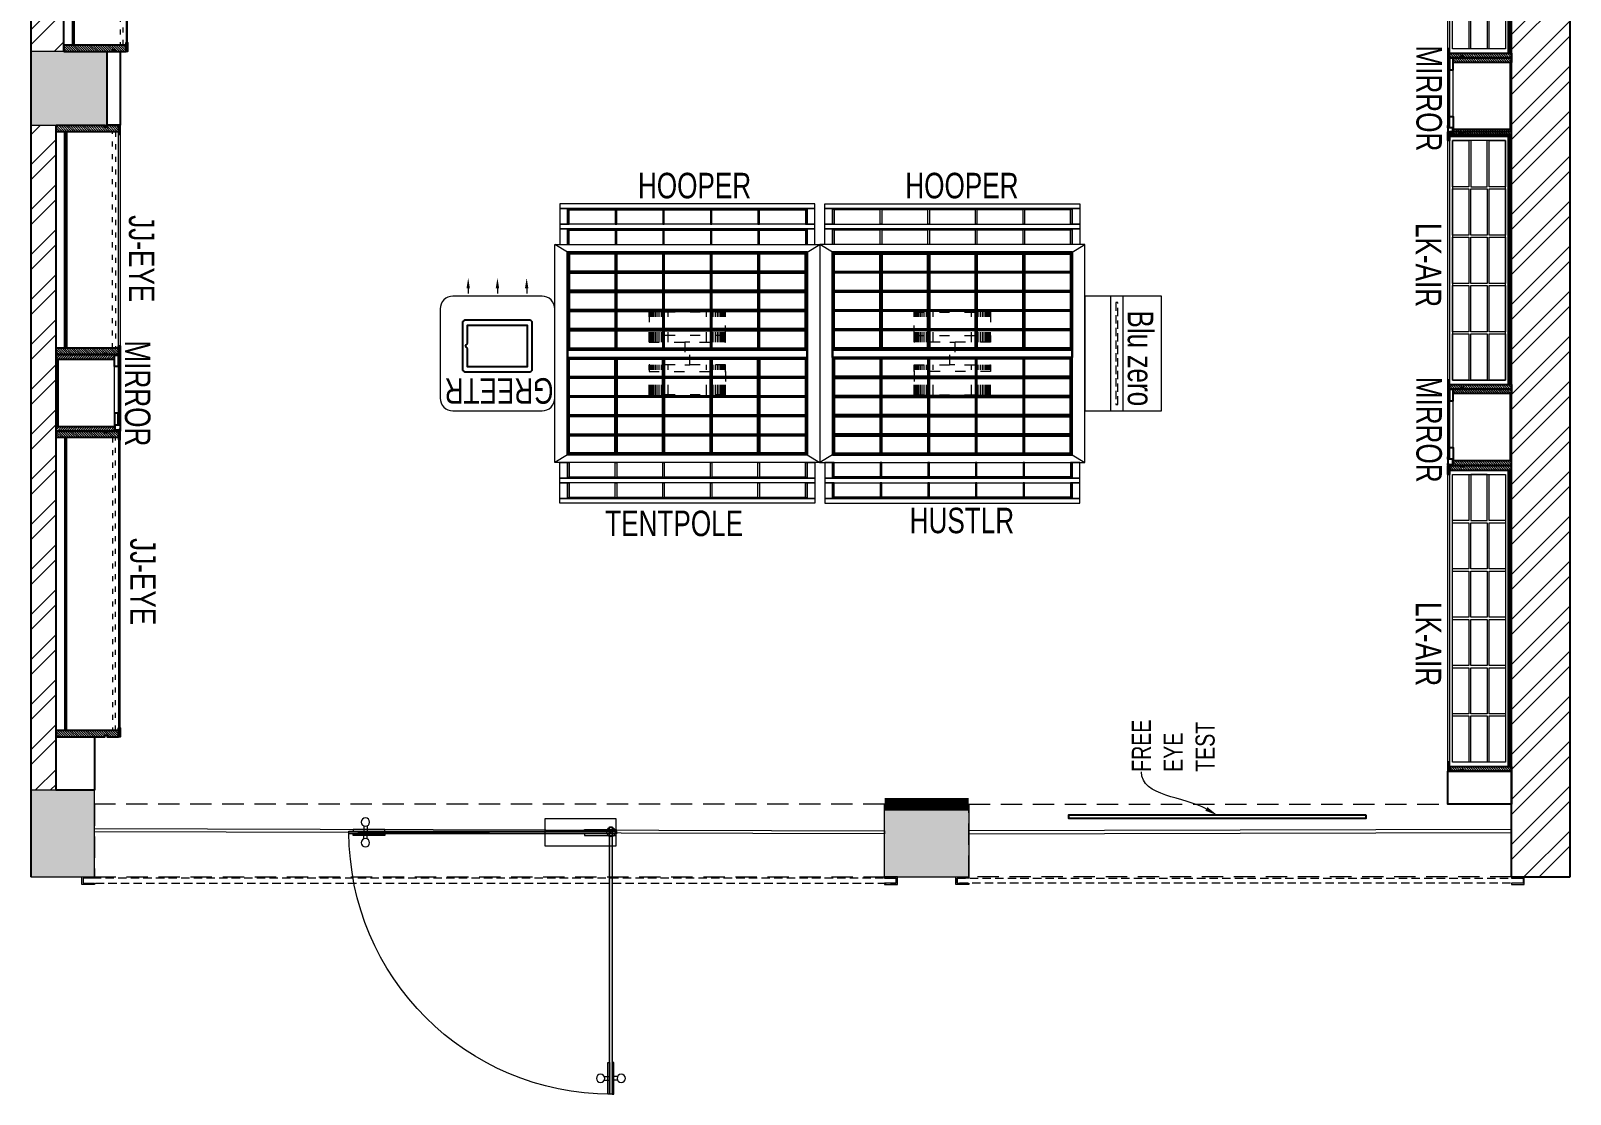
# Model space of a CAD drawing. Header units: feet. Extents: x 9622433 to 9628480, y -5942339 to -5927921.
# Drawn here: x 9622440 to 9628480, y -5942339 to -5938165 of the extents above; entities that cross this region are included whole.
import ezdxf
from ezdxf import colors
from ezdxf.entities.mleader import LeaderData, LeaderLine
from ezdxf.math import Vec2, Vec3

# ---------------------------------------------------------------- set-up
doc = ezdxf.new("R2010")
doc.units = ezdxf.units.FT
doc.header["$LTSCALE"] = 33
doc.header["$MEASUREMENT"] = 0
for name, pattern in [('ACAD_ISO03W100', [30, 12, -18]), ('D10_DASHED', [0.75, 0.5, -0.25]), ('HIDDEN', [9.525, 6.35, -3.175]), ('HIDDENX2', [0.75, 0.5, -0.25])]:
    doc.linetypes.add(name, pattern=pattern)
for name, color, linetype, lineweight in [('A-COL', 243, 'Continuous', 9), ('A-Glazing', 4, 'Continuous', 20), ('A-shutter', 8, 'Continuous', 18), ('beam', 90, 'Continuous', 9), ('column hatch', 5, 'Continuous', 0), ('Glazing', 141, 'Continuous', 15), ('LENS-DIM', 252, 'Continuous', 5), ('LENS-FURNITURE', 13, 'Continuous', 9), ('LENS-PARTITION', 21, 'Continuous', 25), ('LENS-TEXT', 31, 'Continuous', 5), ('LENS_TEXT', 31, 'Continuous', 5), ('LK-FF&E FLOOR', 1, 'Continuous', 9), ('LK-FF&E WALL', 1, 'Continuous', 9), ('LK-MIRROR', 133, 'Continuous', 13), ('LN-ELEVATION-1', 81, 'Continuous', 25), ('LN-ELEVATION-2', 103, 'Continuous', 20), ('LN-ELEVATION-3', 125, 'Continuous', 18), ('LN-ELEVATION-4', 145, 'Continuous', 13), ('LN-ELEVATION-5', 167, 'Continuous', 5), ('LN-HATCH', 251, 'Continuous', 0), ('PLANO-TXT', 252, 'Continuous', 5), ('rolling shutter', 1, 'Continuous', 5)]:
    doc.layers.add(name, color=color, linetype=linetype, lineweight=lineweight)
doc.layers.add('A-WALL', color=1, linetype='Continuous')
doc.styles.add('LK TXT', font='GILC____.TTF', dxfattribs={"height": 100})
doc.styles.get("Standard").update_dxf_attribs({"font": 'GILC____.TTF'})
pattern_1 = [(225, (-9380682.82, 5277022.06), (88.2999593, -88.2999593), []), (225, (-9380741.69, 5277022.06), (88.2999593, -88.2999593), [])]
pattern_2 = [(45, (7858558.917, 3503823.203), (-4.4901280605, 4.4901280605), [])]
pattern_3 = [(45, (7858054.0837, 3504049.203), (-4.4901280605, 4.4901280605), [])]
pattern_4 = [(45, (4208834.247, 1706614.74), (-4.4901280605, 4.4901280605), [])]
pattern_5 = [(45, (4209134.247, 1706614.74), (-4.4901280605, 4.4901280605), [])]

# ---------------------------------------------------------------- blocks, each defined once
blk = doc.blocks.new('*U49')
at = {"layer": 'A-shutter', "color": 5, "ltscale": 10}
for points in [[(41038450.5, -1561539.2), (41038450.5, -1561544.2), (41038405.5, -1561544.2), (41038405.5, -1561564.2), (41038450.5, -1561564.2), (41038450.5, -1561569.2), (41038400.5, -1561569.2), (41038400.5, -1561539.2)], [(41041550.5, -1561539.2), (41041550.5, -1561544.2), (41041595.5, -1561544.2), (41041595.5, -1561564.2), (41041550.5, -1561564.2), (41041550.5, -1561569.2), (41041600.5, -1561569.2), (41041600.5, -1561539.2)]]:
    blk.add_lwpolyline(points, close=True, dxfattribs=at)
at = {"layer": 'A-shutter', "color": 5, "linetype": 'HIDDENX2', "ltscale": 2}
blk.add_lwpolyline([(41038405.5, -1561544.2), (41038405.5, -1561564.2), (41041595.5, -1561564.2), (41041595.5, -1561544.2)], close=True, dxfattribs=at)
blk = doc.blocks.new('*U50')
at = {"layer": 'A-shutter', "color": 5, "ltscale": 10}
for points in [[(41039420.5, -1561539.2), (41039420.5, -1561544.2), (41039375.5, -1561544.2), (41039375.5, -1561564.2), (41039420.5, -1561564.2), (41039420.5, -1561569.2), (41039370.5, -1561569.2), (41039370.5, -1561539.2)], [(41041550.5, -1561539.2), (41041550.5, -1561544.2), (41041595.5, -1561544.2), (41041595.5, -1561564.2), (41041550.5, -1561564.2), (41041550.5, -1561569.2), (41041600.5, -1561569.2), (41041600.5, -1561539.2)]]:
    blk.add_lwpolyline(points, close=True, dxfattribs=at)
at = {"layer": 'A-shutter', "color": 5, "linetype": 'HIDDENX2', "ltscale": 2}
blk.add_lwpolyline([(41039375.5, -1561544.2), (41039375.5, -1561564.2), (41041595.5, -1561564.2), (41041595.5, -1561544.2)], close=True, dxfattribs=at)
blk = doc.blocks.new('A$Cbfece080')
at = {"layer": 'column hatch'}
h = blk.add_hatch(color=8, dxfattribs=at)
h.dxf.hatch_style = 1
h.paths.add_polyline_path([(-1581.3, 928.5), (-1861.3, 928.5), (-1861.3, 588.5), (-1681.3, 588.5), (-1581.3, 588.5)])
h.paths.add_polyline_path([(2118.7, 1718.5), (1908.7, 1718.5), (1908.7, 1343.5), (2118.7, 1343.5)])
h.paths.add_polyline_path([(2118.7, -3026.5), (1788.7, -3026.5), (1788.7, -3316.5), (2118.7, -3316.5)])
h.paths.add_polyline_path([(-1531.3, -3791.5), (-1861.3, -3791.5), (-1861.3, -4081.5), (-1531.3, -4081.5)])
h.paths.add_polyline_path([(-3641.3, -4031.5), (-3921.3, -4031.5), (-3921.3, -4281.5), (-3641.3, -4281.5)])
h.paths.add_polyline_path([(-384.9, -8080.2), (-665.8, -8080.2), (-665.8, -8305.1), (-384.9, -8305.1)])
h.paths.add_polyline_path([(-3621.3, -8606.5), (-3921.3, -8606.5), (-3921.3, -8896.5), (-3621.3, -8896.5)])
h.paths.add_polyline_path([(-3671.3, -11506.5), (-3921.3, -11506.5), (-3921.3, -11846.5), (-3671.3, -11846.5)])
h = blk.add_hatch(color=8, dxfattribs=at)
h.dxf.hatch_style = 1
h.paths.add_polyline_path([(-241.3, -11561.5), (-571.3, -11561.5), (-571.3, -11846.5), (-241.3, -11846.5)])
at = {"layer": 'LN-HATCH'}
h = blk.add_hatch(dxfattribs=at)
h.set_pattern_fill('ANSI32', color=256, scale=333, angle=180)
h.set_pattern_definition(pattern_1)
h.paths.add_polyline_path([(2118.7, -3316.5), (1988.7, -3316.5), (1988.7, -7616.5), (1888.7, -7616.5), (1888.7, -11846.5), (2118.7, -11846.5)])
h.paths.add_polyline_path([(-3791.3, -4281.5), (-3921.3, -4281.5), (-3921.3, -8606.5), (-3791.3, -8606.5)])
h.paths.add_polyline_path([(-1811.3, -4081.5), (-1861.3, -4081.5), (-1861.3, -4031.5), (-3641.3, -4031.5), (-3641.3, -4181.5), (-1811.3, -4181.5)])
h.paths.add_polyline_path([(2118.7, 1343.5), (1988.7, 1343.5), (1988.7, -3026.5), (2118.7, -3026.5)])
h = blk.add_hatch(dxfattribs=at)
h.set_pattern_fill('ANSI32', color=256, scale=333, angle=180)
h.set_pattern_definition(pattern_1)
h.paths.add_polyline_path([(-3821.3, -8896.5), (-3921.3, -8896.5), (-3921.3, -11506.5), (-3821.3, -11506.5)])
at = {"layer": 'A-COL'}
for p, q in [((-3621.3, -8606.5), (-3921.3, -8606.5)), ((-3921.3, -8896.5), (-3921.3, -8606.5)), ((-3621.3, -8896.5), (-3621.3, -8606.5)), ((-3921.3, -8896.5), (-3621.3, -8896.5)), ((-3671.3, -11506.5), (-3921.3, -11506.5)), ((-3921.3, -11846.5), (-3921.3, -11506.5)), ((-3671.3, -11846.5), (-3671.3, -11506.5)), ((-571.3, -11846.5), (-571.3, -11561.5)), ((-571.3, -11561.5), (-241.3, -11561.5)), ((-241.3, -11561.5), (-241.3, -11846.5)), ((-3921.3, -11846.5), (-3671.3, -11846.5)), ((-571.3, -11846.5), (-241.3, -11846.5))]:
    blk.add_line(p, q, dxfattribs=at)
at = {"layer": 'A-Glazing'}
for points in [[(-3671.3, -11657), (-571.3, -11665.5), (-571.3, -11677.5), (-3671.3, -11669)], [(1888.7, -11659.7), (-241.3, -11665.5), (-241.3, -11677.5), (1888.7, -11671.7)]]:
    blk.add_lwpolyline(points, close=True, dxfattribs=at)
at = {"layer": 'A-WALL'}
for p, q in [((2118.7, -11846.5), (2118.7, 1718.5)), ((-3921.3, -4031.5), (-3921.3, -11846.5)), ((-3791.3, -8606.5), (-3791.3, -4281.5)), ((1888.7, -11846.5), (1888.7, -7616.5)), ((-3821.3, -11506.5), (-3821.3, -8896.5)), ((1888.7, -11846.5), (2118.7, -11846.5))]:
    blk.add_line(p, q, dxfattribs=at)
at = {"layer": 'beam', "linetype": 'HIDDEN', "ltscale": 0.4}
for points in [[(-571.3, -11561.5), (-3671.3, -11561.5), (-3671.3, -11846.5), (-571.3, -11846.5)], [(-241.3, -11561.5), (1888.7, -11561.5), (1888.7, -11846.5), (-241.3, -11846.5)]]:
    blk.add_lwpolyline(points, close=True, dxfattribs=at)
at = {"layer": 'rolling shutter'}
blk.add_blockref('*U49', (-41042121.7, 1549692.7), dxfattribs=at)
at = {"layer": 'rolling shutter', "xscale": -1}
blk.add_blockref('*U50', (41041309.2, 1549692.7), dxfattribs=at)
blk = doc.blocks.new('ffgd')
at = {"layer": 'LN-ELEVATION-4', "linetype": 'ACAD_ISO03W100', "ltscale": 0.1}
blk.add_lwpolyline([(0, 47.3), (0, -41.5), (-20, -41.5), (-20, 47.3)], close=True, dxfattribs=at)
at = {"layer": 'LN-ELEVATION-5', "linetype": 'ACAD_ISO03W100', "ltscale": 0.1}
for p, q in [((-159.9, 165.7), (-159.9, 47.3)), ((-159.7, 165.7), (-159.7, 47.3)), ((-159.4, 165.7), (-159.4, 47.3)), ((-159, 165.7), (-159, 47.3)), ((-158.5, 165.7), (-158.5, 47.3)), ((-157.9, 165.7), (-157.9, 47.3)), ((-157.1, 165.7), (-157.1, 47.3)), ((-156.1, 165.7), (-156.1, 47.3)), ((-154.1, 165.7), (-154.1, 47.3)), ((-151.1, 165.7), (-151.1, 47.3)), ((-146.1, 165.7), (-146.1, 47.3)), ((-141.1, 165.7), (-141.1, 47.3)), ((-135.1, 165.7), (-135.1, 47.3)), ((-128.1, 165.7), (-128.1, 47.3)), ((-120.1, 165.7), (-120.1, 47.3)), ((-111.1, 165.7), (-111.1, 47.3)), ((-102.1, 165.7), (-102.1, 47.3)), ((-85, 165.7), (-85, 47.3)), ((65, 165.7), (65, 47.3)), ((82.1, 165.7), (82.1, 47.3)), ((91.1, 165.7), (91.1, 47.3)), ((100.1, 165.7), (100.1, 47.3)), ((108.1, 165.7), (108.1, 47.3)), ((115.1, 165.7), (115.1, 47.3)), ((121.1, 165.7), (121.1, 47.3)), ((126.1, 165.7), (126.1, 47.3)), ((131.1, 165.7), (131.1, 47.3)), ((134.1, 165.7), (134.1, 47.3)), ((136.1, 165.7), (136.1, 47.3)), ((137.1, 165.7), (137.1, 47.3)), ((137.9, 165.7), (137.9, 47.3)), ((138.5, 165.7), (138.5, 47.3)), ((139, 165.7), (139, 47.3)), ((139.4, 165.7), (139.4, 47.3)), ((139.7, 165.7), (139.7, 47.3)), ((139.9, 165.7), (139.9, 47.3)), ((-159.9, -41.5), (-159.9, -159.9)), ((-159.7, -41.5), (-159.7, -159.9)), ((-159.4, -41.5), (-159.4, -159.9)), ((-159, -41.5), (-159, -159.9)), ((-158.5, -41.5), (-158.5, -159.9)), ((-157.9, -41.5), (-157.9, -159.9)), ((-157.1, -41.5), (-157.1, -159.9)), ((-156.1, -41.5), (-156.1, -159.9)), ((-154.1, -41.5), (-154.1, -159.9)), ((-151.1, -41.5), (-151.1, -159.9)), ((-146.1, -41.5), (-146.1, -159.9)), ((-141.1, -41.5), (-141.1, -159.9)), ((-135.1, -41.5), (-135.1, -159.9)), ((-128.1, -41.5), (-128.1, -159.9)), ((-120.1, -41.5), (-120.1, -159.9)), ((-111.1, -41.5), (-111.1, -159.9)), ((-102.1, -41.5), (-102.1, -159.9)), ((-85, -41.5), (-85, -159.9)), ((65, -41.5), (65, -159.9)), ((82.1, -41.5), (82.1, -159.9)), ((91.1, -41.5), (91.1, -159.9)), ((100.1, -41.5), (100.1, -159.9)), ((108.1, -41.5), (108.1, -159.9)), ((115.1, -41.5), (115.1, -159.9)), ((121.1, -41.5), (121.1, -159.9)), ((126.1, -41.5), (126.1, -159.9)), ((131.1, -41.5), (131.1, -159.9)), ((134.1, -41.5), (134.1, -159.9)), ((136.1, -41.5), (136.1, -159.9)), ((137.1, -41.5), (137.1, -159.9)), ((137.9, -41.5), (137.9, -159.9)), ((138.5, -41.5), (138.5, -159.9)), ((139, -41.5), (139, -159.9)), ((139.4, -41.5), (139.4, -159.9)), ((139.7, -41.5), (139.7, -159.9)), ((139.9, -41.5), (139.9, -159.9))]:
    blk.add_line(p, q, dxfattribs=at)
for points in [[(140, 73), (140, 165.7), (-160, 165.7), (-160, 73)], [(140, -67.1), (140, -159.9), (-160, -159.9), (-160, -67.1)]]:
    blk.add_lwpolyline(points, dxfattribs=at)
for points in [[(140, 73), (140, 47.3), (-160, 47.3), (-160, 73)], [(140, -41.5), (140, -67.1), (-160, -67.1), (-160, -41.5)]]:
    blk.add_lwpolyline(points, close=True, dxfattribs=at)
blk = doc.blocks.new('EURO 1040 x 1175')
at = {"layer": 'LN-ELEVATION-1'}
for points in [[(-470, -327.4), (470, -327.4), (470, 467.6), (-470, 467.6)], [(-470, 85.1), (470, 85.1), (470, 467.6), (-470, 467.6)], [(-283.2, 85.1), (-277.2, 85.1), (-277.2, 467.6), (-283.2, 467.6)], [(-96.4, 85.1), (-90.4, 85.1), (-90.4, 467.6), (-96.4, 467.6)], [(90.4, 85.1), (96.4, 85.1), (96.4, 467.6), (90.4, 467.6)], [(277.2, 85.1), (283.2, 85.1), (283.2, 467.6), (277.2, 467.6)], [(-470, 386.6), (-283.2, 386.6), (-283.2, 392.6), (-470, 392.6)], [(-277.2, 386.6), (-96.4, 386.6), (-96.4, 392.6), (-277.2, 392.6)], [(-90.4, 386.6), (90.4, 386.6), (90.4, 392.6), (-90.4, 392.6)], [(96.4, 386.6), (277.2, 386.6), (277.2, 392.6), (96.4, 392.6)], [(283.2, 386.6), (470, 386.6), (470, 392.6), (283.2, 392.6)], [(-470, 311.2), (-283.2, 311.2), (-283.2, 317.2), (-470, 317.2)], [(-277.2, 311.2), (-96.4, 311.2), (-96.4, 317.2), (-277.2, 317.2)], [(-90.4, 311.2), (90.4, 311.2), (90.4, 317.2), (-90.4, 317.2)], [(96.4, 311.2), (277.2, 311.2), (277.2, 317.2), (96.4, 317.2)], [(283.2, 311.2), (470, 311.2), (470, 317.2), (283.2, 317.2)], [(-470, 235.8), (-283.2, 235.8), (-283.2, 241.8), (-470, 241.8)], [(-277.2, 235.8), (-96.4, 235.8), (-96.4, 241.8), (-277.2, 241.8)], [(-90.4, 235.8), (90.4, 235.8), (90.4, 241.8), (-90.4, 241.8)], [(96.4, 235.8), (277.2, 235.8), (277.2, 241.8), (96.4, 241.8)], [(283.2, 235.8), (470, 235.8), (470, 241.8), (283.2, 241.8)], [(-470, 160.4), (-283.2, 160.4), (-283.2, 166.4), (-470, 166.4)], [(-277.2, 160.4), (-96.4, 160.4), (-96.4, 166.4), (-277.2, 166.4)], [(-90.4, 160.4), (90.4, 160.4), (90.4, 166.4), (-90.4, 166.4)], [(96.4, 160.4), (277.2, 160.4), (277.2, 166.4), (96.4, 166.4)], [(283.2, 160.4), (470, 160.4), (470, 166.4), (283.2, 166.4)], [(-470, 85.1), (470, 85.1), (470, 55.1), (-470, 55.1)], [(-470, 55.1), (470, 55.1), (470, -327.4), (-470, -327.4)], [(-283.2, 55.1), (-277.2, 55.1), (-277.2, -327.4), (-283.2, -327.4)], [(-96.4, 55.1), (-90.4, 55.1), (-90.4, -327.4), (-96.4, -327.4)], [(90.4, 55.1), (96.4, 55.1), (96.4, -327.4), (90.4, -327.4)], [(277.2, 55.1), (283.2, 55.1), (283.2, -327.4), (277.2, -327.4)], [(-470, -20.3), (-283.2, -20.3), (-283.2, -26.3), (-470, -26.3)], [(-277.2, -20.3), (-96.4, -20.3), (-96.4, -26.3), (-277.2, -26.3)], [(-90.4, -20.3), (90.4, -20.3), (90.4, -26.3), (-90.4, -26.3)], [(96.4, -20.3), (277.2, -20.3), (277.2, -26.3), (96.4, -26.3)], [(283.2, -20.3), (470, -20.3), (470, -26.3), (283.2, -26.3)], [(-470, -95.7), (-283.2, -95.7), (-283.2, -101.7), (-470, -101.7)], [(-277.2, -95.7), (-96.4, -95.7), (-96.4, -101.7), (-277.2, -101.7)], [(-90.4, -95.7), (90.4, -95.7), (90.4, -101.7), (-90.4, -101.7)], [(96.4, -95.7), (277.2, -95.7), (277.2, -101.7), (96.4, -101.7)], [(283.2, -95.7), (470, -95.7), (470, -101.7), (283.2, -101.7)], [(-470, -171.1), (-283.2, -171.1), (-283.2, -177.1), (-470, -177.1)], [(-277.2, -171.1), (-96.4, -171.1), (-96.4, -177.1), (-277.2, -177.1)], [(-90.4, -171.1), (90.4, -171.1), (90.4, -177.1), (-90.4, -177.1)], [(96.4, -171.1), (277.2, -171.1), (277.2, -177.1), (96.4, -177.1)], [(283.2, -171.1), (470, -171.1), (470, -177.1), (283.2, -177.1)], [(-470, -246.4), (-283.2, -246.4), (-283.2, -252.4), (-470, -252.4)], [(-277.2, -246.4), (-96.4, -246.4), (-96.4, -252.4), (-277.2, -252.4)], [(-90.4, -246.4), (90.4, -246.4), (90.4, -252.4), (-90.4, -252.4)], [(96.4, -246.4), (277.2, -246.4), (277.2, -252.4), (96.4, -252.4)], [(283.2, -246.4), (470, -246.4), (470, -252.4), (283.2, -252.4)]]:
    blk.add_lwpolyline(points, close=True, dxfattribs=at)
for points in [[(-283.2, 461.6), (-464, 461.6), (-464, 317.2)], [(-96.4, 461.6), (-277.2, 461.6)], [(90.4, 461.6), (-90.4, 461.6)], [(277.2, 461.6), (96.4, 461.6)], [(464, 317.2), (464, 461.6), (283.2, 461.6)], [(-464, 311.2), (-464, 241.8)], [(464, 241.8), (464, 311.2)], [(-464, 235.8), (-464, 166.4)], [(464, 166.4), (464, 235.8)], [(-464, 160.4), (-464, 91.1), (-283.2, 91.1)], [(283.2, 91.1), (464, 91.1), (464, 160.4)], [(-277.2, 91.1), (-96.4, 91.1)], [(-90.4, 91.1), (90.4, 91.1)], [(96.4, 91.1), (277.2, 91.1)], [(-464, -20.3), (-464, 49.1), (-283.2, 49.1)], [(-277.2, 49.1), (-96.4, 49.1)], [(-90.4, 49.1), (90.4, 49.1)], [(96.4, 49.1), (277.2, 49.1)], [(283.2, 49.1), (464, 49.1), (464, -20.3)], [(-464, -95.7), (-464, -26.3)], [(464, -26.3), (464, -95.7)], [(-464, -171.1), (-464, -101.7)], [(464, -101.7), (464, -171.1)], [(-283.2, -321.4), (-464, -321.4), (-464, -177.1)], [(464, -177.1), (464, -321.4), (283.2, -321.4)], [(-96.4, -321.4), (-277.2, -321.4)], [(90.4, -321.4), (-90.4, -321.4)], [(277.2, -321.4), (96.4, -321.4)]]:
    blk.add_lwpolyline(points, dxfattribs=at)
at = {"layer": 'LN-ELEVATION-2'}
blk.add_lwpolyline([(-520, -357.4), (520, -357.4), (520, 497.6), (-520, 497.6)], close=True, dxfattribs=at)
for points in [[(-470, 467.6), (-520, 497.6)], [(470, 467.6), (520, 497.6)], [(-470, -327.4), (-520, -357.4)], [(470, -327.4), (520, -357.4)]]:
    blk.add_lwpolyline(points, dxfattribs=at)
at = {"layer": 'LN-ELEVATION-3'}
for points in [[(-500, 559.6), (500, 559.6), (500, 577.6), (-500, 577.6)], [(-500, 497.6), (-470, 497.6), (-470, 559.6), (-500, 559.6)], [(470, 497.6), (500, 497.6), (500, 559.6), (470, 559.6)], [(-500, -357.4), (-470, -357.4), (-470, -419.4), (-500, -419.4)], [(470, -357.4), (500, -357.4), (500, -419.4), (470, -419.4)], [(-500, -419.4), (500, -419.4), (500, -437.4), (-500, -437.4)]]:
    blk.add_lwpolyline(points, close=True, dxfattribs=at)
at = {"layer": 'LN-ELEVATION-4'}
for points in [[(-500, 639.6), (500, 639.6), (500, 657.6), (-500, 657.6)], [(-500, 577.6), (-470, 577.6), (-470, 639.6), (-500, 639.6)], [(470, 577.6), (500, 577.6), (500, 639.6), (470, 639.6)], [(-470, 497.6), (-464, 497.6), (-464, 559.6), (-470, 559.6)], [(-464, 553.6), (-283.2, 553.6), (-283.2, 559.6), (-464, 559.6)], [(-283.2, 497.6), (-277.2, 497.6), (-277.2, 559.6), (-283.2, 559.6)], [(-277.2, 553.6), (-96.4, 553.6), (-96.4, 559.6), (-277.2, 559.6)], [(-96.4, 497.6), (-90.4, 497.6), (-90.4, 559.6), (-96.4, 559.6)], [(-90.4, 553.6), (90.4, 553.6), (90.4, 559.6), (-90.4, 559.6)], [(90.4, 497.6), (96.4, 497.6), (96.4, 559.6), (90.4, 559.6)], [(96.4, 553.6), (277.2, 553.6), (277.2, 559.6), (96.4, 559.6)], [(277.2, 497.6), (283.2, 497.6), (283.2, 559.6), (277.2, 559.6)], [(283.2, 553.6), (464, 553.6), (464, 559.6), (283.2, 559.6)], [(464, 497.6), (470, 497.6), (470, 559.6), (464, 559.6)], [(-470, -357.4), (-464, -357.4), (-464, -419.4), (-470, -419.4)], [(-283.2, -357.4), (-277.2, -357.4), (-277.2, -419.4), (-283.2, -419.4)], [(-96.4, -357.4), (-90.4, -357.4), (-90.4, -419.4), (-96.4, -419.4)], [(90.4, -357.4), (96.4, -357.4), (96.4, -419.4), (90.4, -419.4)], [(277.2, -357.4), (283.2, -357.4), (283.2, -419.4), (277.2, -419.4)], [(464, -357.4), (470, -357.4), (470, -419.4), (464, -419.4)], [(-464, -413.4), (-283.2, -413.4), (-283.2, -419.4), (-464, -419.4)], [(-277.2, -413.4), (-96.4, -413.4), (-96.4, -419.4), (-277.2, -419.4)], [(-90.4, -413.4), (90.4, -413.4), (90.4, -419.4), (-90.4, -419.4)], [(96.4, -413.4), (277.2, -413.4), (277.2, -419.4), (96.4, -419.4)], [(283.2, -413.4), (464, -413.4), (464, -419.4), (283.2, -419.4)], [(-500, -437.4), (-470, -437.4), (-470, -499.4), (-500, -499.4)], [(470, -437.4), (500, -437.4), (500, -499.4), (470, -499.4)], [(-500, -499.4), (500, -499.4), (500, -517.4), (-500, -517.4)]]:
    blk.add_lwpolyline(points, close=True, dxfattribs=at)
at = {"layer": 'LN-ELEVATION-5'}
for points in [[(-470, 577.6), (-464, 577.6), (-464, 639.6), (-470, 639.6)], [(-464, 633.6), (-283.2, 633.6), (-283.2, 639.6), (-464, 639.6)], [(-283.2, 577.6), (-277.2, 577.6), (-277.2, 639.6), (-283.2, 639.6)], [(-277.2, 633.6), (-96.4, 633.6), (-96.4, 639.6), (-277.2, 639.6)], [(-96.4, 577.6), (-90.4, 577.6), (-90.4, 639.6), (-96.4, 639.6)], [(-90.4, 633.6), (90.4, 633.6), (90.4, 639.6), (-90.4, 639.6)], [(90.4, 577.6), (96.4, 577.6), (96.4, 639.6), (90.4, 639.6)], [(96.4, 633.6), (277.2, 633.6), (277.2, 639.6), (96.4, 639.6)], [(277.2, 577.6), (283.2, 577.6), (283.2, 639.6), (277.2, 639.6)], [(283.2, 633.6), (464, 633.6), (464, 639.6), (283.2, 639.6)], [(464, 577.6), (470, 577.6), (470, 639.6), (464, 639.6)], [(-470, -437.4), (-464, -437.4), (-464, -499.4), (-470, -499.4)], [(-283.2, -437.4), (-277.2, -437.4), (-277.2, -499.4), (-283.2, -499.4)], [(-96.4, -437.4), (-90.4, -437.4), (-90.4, -499.4), (-96.4, -499.4)], [(90.4, -437.4), (96.4, -437.4), (96.4, -499.4), (90.4, -499.4)], [(277.2, -437.4), (283.2, -437.4), (283.2, -499.4), (277.2, -499.4)], [(464, -437.4), (470, -437.4), (470, -499.4), (464, -499.4)], [(-464, -493.4), (-283.2, -493.4), (-283.2, -499.4), (-464, -499.4)], [(-277.2, -493.4), (-96.4, -493.4), (-96.4, -499.4), (-277.2, -499.4)], [(-90.4, -493.4), (90.4, -493.4), (90.4, -499.4), (-90.4, -499.4)], [(96.4, -493.4), (277.2, -493.4), (277.2, -499.4), (96.4, -499.4)], [(283.2, -493.4), (464, -493.4), (464, -499.4), (283.2, -499.4)]]:
    blk.add_lwpolyline(points, close=True, dxfattribs=at)
at = {"layer": 'LENS-DIM'}
blk.add_blockref('ffgd', (10, 67.1), dxfattribs=at)
blk = doc.blocks.new('GREETR 450x450')
at = {"layer": 'LN-ELEVATION-1', "linetype": 'ByBlock', "lineweight": -2}
for p, q in [((481.3, 339.7), (461, 339.7)), ((481.3, 225), (461, 225)), ((481.3, 110.3), (461, 110.3))]:
    blk.add_line(p, q, dxfattribs=at)
at = {"layer": 'LN-ELEVATION-1'}
for points in [[(355.5, 98.3), (355.5, 352.3, 0.414214), (345.5, 362.3), (163.5, 362.3, 0.414214), (153.5, 352.3), (153.5, 98.3, 0.414214), (163.5, 88.3), (345.5, 88.3, 0.414214)], [(264, 342.8), (336.5, 342.8), (336.5, 107.8), (172.5, 107.8), (172.5, 342.8), (245, 342.8, 0.327538), (246.9, 344.2, -0.733799), (262.1, 344.2, 0.327538)]]:
    blk.add_lwpolyline(points, format="xyb", close=True, dxfattribs=at)
at = {"layer": 'LN-ELEVATION-1', "linetype": 'ByBlock', "lineweight": -2}
for points in [[(481.3, 346.4), (481.3, 333.1), (521.3, 339.7)], [(481.3, 231.7), (481.3, 218.3), (521.3, 225)], [(481.3, 116.9), (481.3, 103.6), (521.3, 110.3)]]:
    blk.add_solid(points, dxfattribs=at)
at = {"layer": 'LN-ELEVATION-2'}
blk.add_lwpolyline([(50, 0), (400, 0, 0.414214), (450, 50), (450, 400, 0.414214), (400, 450), (50, 450, 0.414214), (0, 400), (0, 50, 0.414214)], format="xyb", close=True, dxfattribs=at)
at = {"layer": 'LENS-TEXT', "color": 0, "linetype": 'Continuous', "ltscale": 3, "insert": (78.9, 218.7), "char_height": 100, "attachment_point": 5, "rotation": 90, "style": 'LK TXT'}
blk.add_mtext_dynamic_manual_height_columns('GREETR', width=353.056, gutter_width=0.5, heights=[0], dxfattribs=at)
blk = doc.blocks.new('BLUE ZERO')
at = {"layer": 'LENS-FURNITURE', "ltscale": 0.5}
for points in [[(86206.7, 120883.4), (86206.7, 120433.4), (85906.7, 120433.4), (85906.7, 120883.4)], [(86106.7, 120883.4), (86106.7, 120433.4), (86056.7, 120433.4), (86056.7, 120883.4)]]:
    blk.add_lwpolyline(points, close=True, dxfattribs=at)
at = {"layer": 'LENS-FURNITURE', "linetype": 'D10_DASHED', "ltscale": 2}
blk.add_lwpolyline([(86085.7, 120858.4), (86085.7, 120458.4), (86077.7, 120458.4), (86077.7, 120858.4)], close=True, dxfattribs=at)
blk = doc.blocks.new('Entrance Door')
at = {"layer": 'Glazing', "ltscale": 111}
blk.add_hatch(color=256, dxfattribs=at).paths.add_polyline_path([(18, -34.8), (18, -1235), (30, -1235), (30, -34.8)])
at = {"layer": 'Glazing'}
for p, q in [((30, -54.2), (18, -66.2)), ((1117.8, -31.3), (1117.8, -54.3)), ((1117.8, -89.2), (1117.8, -66.3)), ((1132.8, -31.3), (1132.8, -54.3)), ((1132.8, -89.2), (1132.8, -66.3))]:
    blk.add_line(p, q, dxfattribs=at)
at = {"layer": 'Glazing', "ltscale": 44}
for p, q in [((-4.9, -1156.3), (18, -1156.3)), ((-4.9, -1171.3), (18, -1171.3)), ((52.9, -1156.3), (30, -1156.3)), ((52.9, -1171.3), (30, -1171.3))]:
    blk.add_line(p, q, dxfattribs=at)
at = {"layer": 'Glazing'}
for points in [[(320, -120.5), (0, -120.5), (0, 0), (320, 0)], [(0, -54.2), (142.5, -54.2), (142.5, -46.8), (0, -46.8)], [(0, -66.2), (142.5, -66.2), (142.5, -73.7), (0, -73.7)], [(1180.8, -54.3), (1038.3, -54.3), (1038.3, -46.8), (1180.8, -46.8)], [(1180.8, -66.3), (1038.3, -66.3), (1038.3, -73.8), (1180.8, -73.8)]]:
    blk.add_lwpolyline(points, close=True, dxfattribs=at)
at = {"layer": 'Glazing', "ltscale": 222}
blk.add_lwpolyline([(-1.5, -66.2), (1198.8, -66.2), (1198.8, -54.2), (-1.5, -54.2)], close=True, dxfattribs=at)
at = {"layer": 'Glazing', "ltscale": 111}
blk.add_lwpolyline([(18, -34.8), (18, -1235), (30, -1235), (30, -34.8)], close=True, dxfattribs=at)
at = {"layer": 'Glazing', "ltscale": 44}
for points in [[(18, -1092.5), (18, -1235), (10.5, -1235), (10.5, -1092.5)], [(30, -1092.5), (30, -1235), (37.5, -1235), (37.5, -1092.5)]]:
    blk.add_lwpolyline(points, close=True, dxfattribs=at)
at = {"layer": 'Glazing'}
for centre, radius in [((1125.3, -13.9), 19), ((24, -58.7), 19.8), ((1125.3, -106.6), 19)]:
    blk.add_circle(centre, radius, dxfattribs=at)
at = {"layer": 'Glazing', "ltscale": 44}
for centre in [(-22.4, -1163.8), (70.4, -1163.8)]:
    blk.add_circle(centre, 19, dxfattribs=at)
at = {"layer": 'Glazing', "ltscale": 222}
blk.add_arc((24, -60.2), 1174.8, 270, 359.99955, dxfattribs=at)
blk = doc.blocks.new('JJ SH 1200')
at = {"layer": 'LN-HATCH', "ltscale": 0.5}
h = blk.add_hatch(dxfattribs=at)
h.set_pattern_fill('ANSI31', color=256, scale=2)
h.set_pattern_definition([(45, (4097187.331, 1708800.267), (-4.4901280605, 4.4901280605), [])])
h.paths.add_polyline_path([(792.1, 220), (792.1, 30), (786.1, 30), (786.1, 20), (792.1, 20), (792.1, -24), (767.1, -24), (767.1, 220)])
h.paths.add_polyline_path([(-382.9, 180), (767.1, 180), (767.1, 186), (-382.9, 186)])
h.paths.add_polyline_path([(757.1, -24), (757.1, -30), (792.1, -30), (792.1, -24)])
h.paths.add_polyline_path([(-407.9, 220), (-407.9, 30), (-401.9, 30), (-401.9, 20), (-407.9, 20), (-407.9, -24), (-382.9, -24), (-382.9, 220)])
h.paths.add_polyline_path([(-372.9, -24), (-372.9, -30), (-407.9, -30), (-407.9, -24)])
at = {"layer": 'LN-ELEVATION-1', "ltscale": 0.5}
for points in [[(-407.9, 220), (-407.9, 30), (-401.9, 30), (-401.9, 20), (-407.9, 20), (-407.9, -24), (-382.9, -24), (-382.9, 220)], [(-382.9, 180), (767.1, 180), (767.1, 186), (-382.9, 186)], [(792.1, 220), (792.1, 30), (786.1, 30), (786.1, 20), (792.1, 20), (792.1, -24), (767.1, -24), (767.1, 220)], [(-372.9, -24), (-372.9, -30), (-407.9, -30), (-407.9, -24)], [(757.1, -24), (757.1, -30), (792.1, -30), (792.1, -24)]]:
    blk.add_lwpolyline(points, close=True, dxfattribs=at)
at = {"layer": 'LN-ELEVATION-3', "ltscale": 0.5}
for p, q in [((767.1, 220), (-382.9, 220)), ((757.1, -24), (-372.9, -24)), ((-372.9, -30), (757.1, -30))]:
    blk.add_line(p, q, dxfattribs=at)
at = {"layer": 'LN-ELEVATION-4', "linetype": 'ACAD_ISO03W100', "ltscale": 0.05}
blk.add_lwpolyline([(767.1, 0), (-382.9, 0), (-382.9, -12), (767.1, -12)], close=True, dxfattribs=at)
blk = doc.blocks.new('MIRROR')
at = {"layer": 'LN-HATCH', "ltscale": 0.5}
h = blk.add_hatch(dxfattribs=at)
h.set_pattern_fill('ANSI31', color=256, scale=2)
h.set_pattern_definition([(45, (4060433.7416, 1708720.787), (-4.4901280605, 4.4901280605), [])])
h.paths.add_polyline_path([(212.9, 101.3), (230.9, 101.3), (230.9, -127.7), (212.9, -127.7)])
h.paths.add_polyline_path([(230.9, 95.3), (494.9, 95.3), (494.9, 101.3), (230.9, 101.3)])
h.paths.add_polyline_path([(512.9, 101.3), (494.9, 101.3), (494.9, -127.7), (512.9, -127.7)])
at = {"layer": 'Defpoints'}
blk.add_lwpolyline([(512.9, 101.3), (212.9, 101.3), (212.9, -148.7), (512.9, -148.7)], close=True, dxfattribs=at)
at = {"layer": 'LN-ELEVATION-1'}
for points in [[(212.9, 101.3), (230.9, 101.3), (230.9, -127.7), (212.9, -127.7)], [(230.9, 95.3), (494.9, 95.3), (494.9, 101.3), (230.9, 101.3)], [(512.9, 101.3), (494.9, 101.3), (494.9, -127.7), (512.9, -127.7)], [(259.9, -141.7), (259.9, -127.7), (214.9, -127.7), (214.9, -148.7), (223.9, -148.7), (223.9, -147.2), (216.4, -147.2), (216.4, -141.7)], [(442.9, -141.7), (442.9, -127.7), (487.9, -127.7), (487.9, -148.7), (478.9, -148.7), (478.9, -147.2), (486.4, -147.2), (486.4, -141.7)], [(504.9, -148.7), (504.9, -147.2), (509.4, -147.2), (509.4, -129.2), (487.9, -129.2), (487.9, -127.7), (510.9, -127.7), (510.9, -148.7)]]:
    blk.add_lwpolyline(points, close=True, dxfattribs=at)
at = {"layer": 'LN-ELEVATION-2', "color": 4, "lineweight": 0}
blk.add_lwpolyline([(216.4, -141.7), (486.4, -141.7), (486.4, -147.2), (216.4, -147.2)], close=True, dxfattribs=at)
at = {"layer": 'LN-ELEVATION-2'}
blk.add_lwpolyline([(259.9, -141.7), (442.9, -141.7), (442.9, -127.7), (259.9, -127.7)], close=True, dxfattribs=at)
at = {"layer": 'LN-ELEVATION-4', "ltscale": 0.5}
blk.add_line((478.9, -148.7), (223.9, -148.7), dxfattribs=at)
blk = doc.blocks.new('VC HD 1010')
at = {"layer": 'LN-HATCH', "ltscale": 0.5}
h = blk.add_hatch(dxfattribs=at)
h.set_pattern_fill('ANSI31', color=256, scale=2)
h.set_pattern_definition([(45, (3761554.586, 1795022.936), (-4.490128061, 4.490128061), [])])
h.paths.add_polyline_path([(-505.2, 24), (-505.2, -166), (-499.2, -166), (-499.2, -176), (-505.2, -176), (-505.2, -220), (-487.2, -220), (-487.2, 24)])
h = blk.add_hatch(dxfattribs=at)
h.set_pattern_fill('ANSI31', color=256, scale=2)
h.set_pattern_definition(pattern_2)
h.paths.add_polyline_path([(504.8, 24), (504.8, -166), (498.8, -166), (498.8, -176), (504.8, -176), (504.8, -220), (486.8, -220), (486.8, 24)])
h = blk.add_hatch(dxfattribs=at)
h.set_pattern_fill('ANSI31', color=256, scale=2)
h.set_pattern_definition([(45, (7858741.917, 3503823.203), (-4.4901280605, 4.4901280605), [])])
h.paths.add_polyline_path([(-470.2, -220), (-470.2, -226), (-505.2, -226), (-505.2, -220)])
h = blk.add_hatch(dxfattribs=at)
h.set_pattern_fill('ANSI31', color=256, scale=2)
h.set_pattern_definition(pattern_2)
h.paths.add_polyline_path([(476.8, -220), (476.8, -226), (511.8, -226), (511.8, -220)])
at = {"layer": 'LN-ELEVATION-1', "ltscale": 0.5}
for points in [[(-505.2, 24), (-505.2, -166), (-499.2, -166), (-499.2, -176), (-505.2, -176), (-505.2, -220), (-487.2, -220), (-487.2, 24)], [(486.8, 12), (-487.2, 12), (-487.2, 18), (486.8, 18)], [(504.8, 24), (504.8, -166), (498.8, -166), (498.8, -176), (504.8, -176), (504.8, -220), (486.8, -220), (486.8, 24)], [(-470.2, -220), (-470.2, -226), (-505.2, -226), (-505.2, -220)], [(469.8, -220), (469.8, -226), (504.8, -226), (504.8, -220)]]:
    blk.add_lwpolyline(points, close=True, dxfattribs=at)
at = {"layer": 'LN-ELEVATION-2', "ltscale": 0.5}
blk.add_lwpolyline([(470.2, 0), (-470.2, 0), (-470.2, -208), (470.2, -208)], close=True, dxfattribs=at)
at = {"layer": 'LN-ELEVATION-3', "ltscale": 0.5}
for p, q in [((-487.2, 24), (486.8, 24)), ((-470.2, -220), (469.8, -220)), ((469.8, -226), (-470.2, -226))]:
    blk.add_line(p, q, dxfattribs=at)
for points in [[(-470.2, 0), (-288.5, 0), (-288.5, -64), (-470.2, -64)], [(-280.5, 0), (-98.8, 0), (-98.8, -64), (-280.5, -64)], [(-90.8, 0), (90.8, 0), (90.8, -64), (-90.8, -64)], [(98.8, 0), (280.5, 0), (280.5, -64), (98.8, -64)], [(288.5, 0), (470.2, 0), (470.2, -64), (288.5, -64)], [(-470.2, -136), (-288.5, -136), (-288.5, -72), (-470.2, -72)], [(-280.5, -72), (-98.8, -72), (-98.8, -136), (-280.5, -136)], [(-90.8, -72), (90.8, -72), (90.8, -136), (-90.8, -136)], [(98.8, -72), (280.5, -72), (280.5, -136), (98.8, -136)], [(288.5, -72), (470.2, -72), (470.2, -136), (288.5, -136)], [(-470.2, -144), (-288.5, -144), (-288.5, -208), (-470.2, -208)], [(-280.5, -144), (-98.8, -144), (-98.8, -208), (-280.5, -208)], [(-90.8, -144), (90.8, -144), (90.8, -208), (-90.8, -208)], [(98.8, -144), (280.5, -144), (280.5, -208), (98.8, -208)], [(288.5, -144), (470.2, -144), (470.2, -208), (288.5, -208)]]:
    blk.add_lwpolyline(points, close=True, dxfattribs=at)
blk = doc.blocks.new('VC HD 1200')
at = {"layer": 'LN-HATCH', "ltscale": 0.5}
h = blk.add_hatch(dxfattribs=at)
h.set_pattern_fill('ANSI31', color=256, scale=2)
h.set_pattern_definition([(45, (3760859.753, 1795248.936), (-4.490128061, 4.490128061), [])])
h.paths.add_polyline_path([(-1200, 250), (-1200, 60), (-1194, 60), (-1194, 50), (-1200, 50), (-1200, 6), (-1182, 6), (-1182, 250)])
h = blk.add_hatch(dxfattribs=at)
h.set_pattern_fill('ANSI31', color=256, scale=2)
h.set_pattern_definition(pattern_3)
h.paths.add_polyline_path([(0, 250), (0, 60), (-6, 60), (-6, 50), (0, 50), (0, 6), (-18, 6), (-18, 250)])
h = blk.add_hatch(dxfattribs=at)
h.set_pattern_fill('ANSI31', color=256, scale=2)
h.set_pattern_definition([(45, (7858047.0837, 3504049.203), (-4.4901280605, 4.4901280605), [])])
h.paths.add_polyline_path([(-1165, 6), (-1165, 0), (-1200, 0), (-1200, 6)])
h = blk.add_hatch(dxfattribs=at)
h.set_pattern_fill('ANSI31', color=256, scale=2)
h.set_pattern_definition(pattern_3)
h.paths.add_polyline_path([(-28, 6), (-28, 0), (0, 0), (0, 6)])
at = {"layer": 'LN-ELEVATION-1', "ltscale": 0.5}
for points in [[(-1200, 250), (-1200, 60), (-1194, 60), (-1194, 50), (-1200, 50), (-1200, 6), (-1182, 6), (-1182, 250)], [(-18, 238), (-1182, 238), (-1182, 244), (-18, 244)], [(0, 250), (0, 60), (-6, 60), (-6, 50), (0, 50), (0, 6), (-18, 6), (-18, 250)], [(-1165, 6), (-1165, 0), (-1200, 0), (-1200, 6)], [(-35, 6), (-35, 0), (0, 0), (0, 6)]]:
    blk.add_lwpolyline(points, close=True, dxfattribs=at)
at = {"layer": 'LN-ELEVATION-3', "ltscale": 0.5}
for p, q in [((-1182, 250), (-18, 250)), ((-1165, 6), (-35, 6)), ((-35, 0), (-1165, 0))]:
    blk.add_line(p, q, dxfattribs=at)
for points in [[(-1165, 226), (-35, 226), (-35, 18), (-1165, 18)], [(-1165, 226), (-983.3, 226), (-983.3, 162), (-1165, 162)], [(-975.3, 226), (-793.7, 226), (-793.7, 162), (-975.3, 162)], [(-785.7, 226), (-604, 226), (-604, 162), (-785.7, 162)], [(-596, 226), (-414.3, 226), (-414.3, 162), (-596, 162)], [(-406.3, 226), (-224.7, 226), (-224.7, 162), (-406.3, 162)], [(-216.7, 226), (-35, 226), (-35, 162), (-216.7, 162)], [(-1165, 90), (-983.3, 90), (-983.3, 154), (-1165, 154)], [(-975.3, 154), (-793.7, 154), (-793.7, 90), (-975.3, 90)], [(-785.7, 154), (-604, 154), (-604, 90), (-785.7, 90)], [(-596, 154), (-414.3, 154), (-414.3, 90), (-596, 90)], [(-406.3, 154), (-224.7, 154), (-224.7, 90), (-406.3, 90)], [(-216.7, 154), (-35, 154), (-35, 90), (-216.7, 90)], [(-1165, 82), (-983.3, 82), (-983.3, 18), (-1165, 18)], [(-975.3, 82), (-793.7, 82), (-793.7, 18), (-975.3, 18)], [(-785.7, 82), (-604, 82), (-604, 18), (-785.7, 18)], [(-596, 82), (-414.3, 82), (-414.3, 18), (-596, 18)], [(-406.3, 82), (-224.7, 82), (-224.7, 18), (-406.3, 18)], [(-216.7, 82), (-35, 82), (-35, 18), (-216.7, 18)]]:
    blk.add_lwpolyline(points, close=True, dxfattribs=at)
blk = doc.blocks.new('JJ SH 900')
at = {"layer": 'LN-HATCH', "ltscale": 0.5}
h = blk.add_hatch(dxfattribs=at)
h.set_pattern_fill('ANSI31', color=256, scale=50)
h.paths.add_polyline_path([(-911.8, 0), (-911.8, -190), (-905.8, -190), (-905.8, -200), (-911.8, -200), (-911.8, -244), (-886.8, -244), (-886.8, 0)])
h = blk.add_hatch(dxfattribs=at)
h.set_pattern_fill('ANSI31', color=256, scale=2)
h.set_pattern_definition(pattern_4)
h.paths.add_polyline_path([(-11.8, 0), (-11.8, -190), (-17.8, -190), (-17.8, -200), (-11.8, -200), (-11.8, -244), (-36.8, -244), (-36.8, 0)])
h = blk.add_hatch(dxfattribs=at)
h.set_pattern_fill('ANSI31', color=256, scale=2)
h.set_pattern_definition(pattern_5)
h.paths.add_polyline_path([(-36.8, -40), (-886.8, -40), (-886.8, -34), (-36.8, -34)])
h = blk.add_hatch(dxfattribs=at)
h.set_pattern_fill('ANSI31', color=256, scale=2)
h.set_pattern_definition(pattern_5)
h.paths.add_polyline_path([(-876.8, -244), (-876.8, -250), (-911.8, -250), (-911.8, -244)])
h = blk.add_hatch(dxfattribs=at)
h.set_pattern_fill('ANSI31', color=256, scale=2)
h.set_pattern_definition(pattern_4)
h.paths.add_polyline_path([(-46.8, -244), (-46.8, -250), (-11.8, -250), (-11.8, -244)])
at = {"layer": 'LN-ELEVATION-1', "ltscale": 0.5}
for points in [[(-911.8, 0), (-911.8, -190), (-905.8, -190), (-905.8, -200), (-911.8, -200), (-911.8, -244), (-886.8, -244), (-886.8, 0)], [(-11.8, 0), (-11.8, -190), (-17.8, -190), (-17.8, -200), (-11.8, -200), (-11.8, -244), (-36.8, -244), (-36.8, 0)], [(-36.8, -40), (-886.8, -40), (-886.8, -34), (-36.8, -34)], [(-876.8, -244), (-876.8, -250), (-911.8, -250), (-911.8, -244)], [(-46.8, -244), (-46.8, -250), (-11.8, -250), (-11.8, -244)]]:
    blk.add_lwpolyline(points, close=True, dxfattribs=at)
at = {"layer": 'LN-ELEVATION-3', "ltscale": 0.5}
for p, q in [((-886.8, 0), (-36.8, 0)), ((-876.8, -244), (-46.8, -244)), ((-46.8, -250), (-876.8, -250))]:
    blk.add_line(p, q, dxfattribs=at)
at = {"layer": 'LN-ELEVATION-4', "linetype": 'ACAD_ISO03W100', "ltscale": 0.05}
blk.add_lwpolyline([(-886.8, -220), (-36.8, -220), (-36.8, -232), (-886.8, -232)], close=True, dxfattribs=at)

msp = doc.modelspace()

# ---------------------------------------------------------------- linework, layer by layer
msp.add_lwpolyline([(9627679.5, -5941244), (9626511.5, -5941244), (9626511.5, -5941256), (9627679.5, -5941256)], close=True)
at = {"layer": 'LENS-PARTITION'}
for points in [[(9622789.9, -5938536.2), (9622739.9, -5938536.2), (9622739.9, -5938246.2), (9622789.9, -5938246.2)], [(9622689.9, -5941146.2), (9622539.9, -5941146.2), (9622539.9, -5940936.2), (9622689.9, -5940936.2)], [(9627999.9, -5941071.2), (9628249.9, -5941071.2), (9628249.9, -5941201.2), (9627999.9, -5941201.2)]]:
    msp.add_lwpolyline(points, close=True, dxfattribs=at)
at = {"layer": 'LK-MIRROR', "linetype": 'ACAD_ISO03W100', "ltscale": 0.05, "const_width": 50}
msp.add_lwpolyline([(9626119.9, -5941201.2), (9625789.9, -5941201.2)], dxfattribs=at)

# ---------------------------------------------------------------- block references
at = {"layer": 'A-Glazing', "xscale": -0.8748404702499005, "yscale": 0.8748404702499005, "zscale": 0.8748404702499005, "rotation": 359.9999889093191}
msp.add_blockref('Entrance Door', (9624737.1, -5941258.5), dxfattribs=at)
at = {"layer": 'LENS-DIM', "color": 2}
msp.add_blockref('A$Cbfece080', (9626361.1, -5929639.7), dxfattribs=at)
at = {"layer": 'LK-FF&E FLOOR', "xscale": -1, "rotation": 180}
msp.add_blockref('EURO 1040 x 1175', (9625015.8, -5939361.8), dxfattribs=at)
at = {"layer": 'LK-FF&E FLOOR'}
for name, p, rotation in [('EURO 1040 x 1175', (9626055.8, -5939361.8), 180), ('GREETR 450x450', (9624495.8, -5939656.9), 89.99999999999999)]:
    msp.add_blockref(name, p, dxfattribs=dict(at, rotation=rotation))
at = {"layer": 'LK-FF&E FLOOR', "xscale": -1}
msp.add_blockref('BLUE ZERO', (9712782.5, -6060090.3), dxfattribs=at)
at = {"layer": 'LK-FF&E WALL'}
for name, p, rotation in [('JJ SH 1200', (9622789.9, -5937838.3), 90.00000000000003), ('VC HD 1200', (9627999.9, -5938271.2), 270), ('MIRROR', (9628148.5, -5938058.3), 270), ('JJ SH 900', (9622539.9, -5938524.5), 90), ('VC HD 1010', (9628225.9, -5939066.4), 270), ('MIRROR', (9628148.5, -5939358.3), 270), ('JJ SH 1200', (9622759.9, -5940528.3), 90.00000000000003), ('VC HD 1200', (9627999.9, -5941071.2), 270)]:
    msp.add_blockref(name, p, dxfattribs=dict(at, rotation=rotation))
at = {"layer": 'LK-FF&E WALL', "xscale": -1, "rotation": 90}
msp.add_blockref('MIRROR', (9622641.2, -5939223.3), dxfattribs=at)

# ---------------------------------------------------------------- texts
at = {"layer": 'LENS_TEXT', "linetype": 'Continuous', "ltscale": 3, "char_height": 100, "width": 324.474, "attachment_point": 5, "rotation": 270, "style": 'LK TXT'}
for insert in [(9627925.7, -5938430.7), (9622858.5, -5939588.5), (9627925.7, -5939730.7)]:
    msp.add_mtext('{\\C7;MIRROR}', dxfattribs=dict(at, insert=insert))
at = {"layer": 'PLANO-TXT', "linetype": 'Continuous', "ltscale": 3, "char_height": 100, "width": 271.785, "attachment_point": 5, "style": 'LK TXT'}
for s, insert in [('HOOPER ', (9625044.2, -5938773.4)), ('HOOPER ', (9626093.2, -5938773.4)), ('HUSTLR', (9626093.2, -5940087.9)), ('TENTPOLE', (9624964.2, -5940099.3))]:
    msp.add_mtext(s, dxfattribs=dict(at, insert=insert))
at = {"layer": 'PLANO-TXT', "linetype": 'Continuous', "ltscale": 3, "char_height": 100, "attachment_point": 5, "rotation": 270, "style": 'LK TXT'}
for s, insert, width in [('JJ-EYE', (9622874.1, -5939059.9), 271.785), ('LK-AIR', (9627923.8, -5939084.6), 271.785), ('\\pt800;Blu zero', (9626793.3, -5939450.6), 510.552), ('JJ-EYE', (9622879.5, -5940327.3), 271.785), ('LK-AIR', (9627923.8, -5940572.3), 271.785)]:
    msp.add_mtext(s, dxfattribs=dict(at, insert=insert, width=width))

# ---------------------------------------------------------------- leaders
at = {"layer": 'LENS_TEXT', "color": 1, "linetype": 'Continuous', "ltscale": 3}
ml = msp.add_multileader_mtext('Standard', dxfattribs=at)
ml.set_content('{\\C256;FREE EYE TEST}', color=1)
ml.set_leader_properties(color=256, linetype='ByLayer', lineweight=-1)
ml.build(insert=Vec2(0, 0))
ml.multileader.update_dxf_attribs({"leader_type": 2, "dogleg_length": 0.36, "arrow_head_size": 50})
ctx = ml.context
ctx.base_point, ctx.char_height, ctx.arrow_head_size, ctx.landing_gap_size, ctx.plane_origin, ctx.plane_x_axis, ctx.plane_y_axis = Vec3(9626797.7, -5941073.8), 75, 50, 0.09, Vec3(9625435.3, -5942351.6), Vec3(0, 1), Vec3(-1, 0)
notes = []
notes.append((ctx, [(0, (1, 1, 0), (9626797.7, -5941074.2), (0, 1), 0.36, [(1, [(9627095.5, -5941244)], 0, [])])]))
ctx.mtext.insert, ctx.mtext.text_direction, ctx.mtext.rotation, ctx.mtext.width, ctx.mtext.flow_direction = Vec3(9626759.7, -5941073.7), Vec3(0, 1), 1.570796, 354.238, 5
for ctx, leaders in notes:
    for number, flags, end, landing, length, lines in leaders:
        leader = LeaderData()
        leader.index, (leader.has_last_leader_line, leader.has_dogleg_vector, leader.attachment_direction) = number, flags
        leader.last_leader_point, leader.dogleg_vector, leader.dogleg_length = Vec3(end), Vec3(landing), length
        for number, points, colour, breaks in lines:
            line = LeaderLine()
            line.index, line.vertices, line.color, line.breaks = number, Vec3.list(points), colors.encode_raw_color(colour), breaks
            leader.lines.append(line)
        ctx.leaders.append(leader)

doc.saveas('drawing.dxf')
